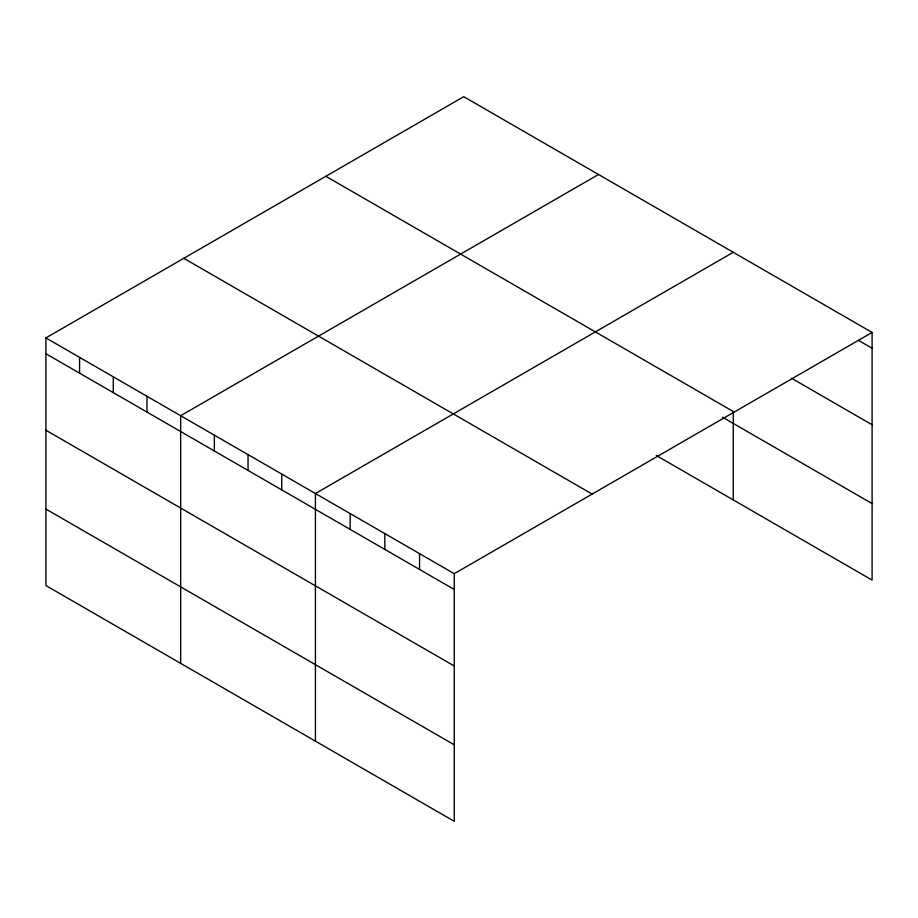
<?xml version="1.0" encoding="UTF-8"?>
<svg xmlns="http://www.w3.org/2000/svg" width="918" height="918" viewBox="0 0 918 918"><rect width="100%" height="100%" fill="white"/><g stroke="black" fill="none" stroke-linecap="round" stroke-linejoin="round"><path stroke-width="1.38" d="M872.1 332.454L463.739 96.688L45.9 337.916L45.9 585.546L454.261 821.312L454.261 573.681L872.1 332.454L872.1 580.084L656.255 455.466M598.502 174.489L180.662 415.716L180.662 663.358M733.252 252.289L315.425 493.528L315.425 741.159M858.468 340.383L872.1 348.255M791.523 378.239L872.1 424.759M325.856 176.29L734.216 412.056M722.432 417.162L872.1 503.58M183.784 258.314L592.144 494.079M45.9 337.916L454.261 573.681M45.9 353.728L454.261 589.494M45.9 430.232L454.261 665.998M45.9 509.054L454.261 744.819M733.252 411.952L733.252 499.92M419.549 553.646L419.549 569.458M384.837 533.599L384.837 549.412M350.137 513.564L350.137 529.376M281.734 474.078L281.734 489.879M248.044 454.628L248.044 470.429M214.353 435.166L214.353 450.979M146.972 396.266L146.972 412.079M113.281 376.816L113.281 392.629M79.591 357.366L79.591 373.178"/></g></svg>
